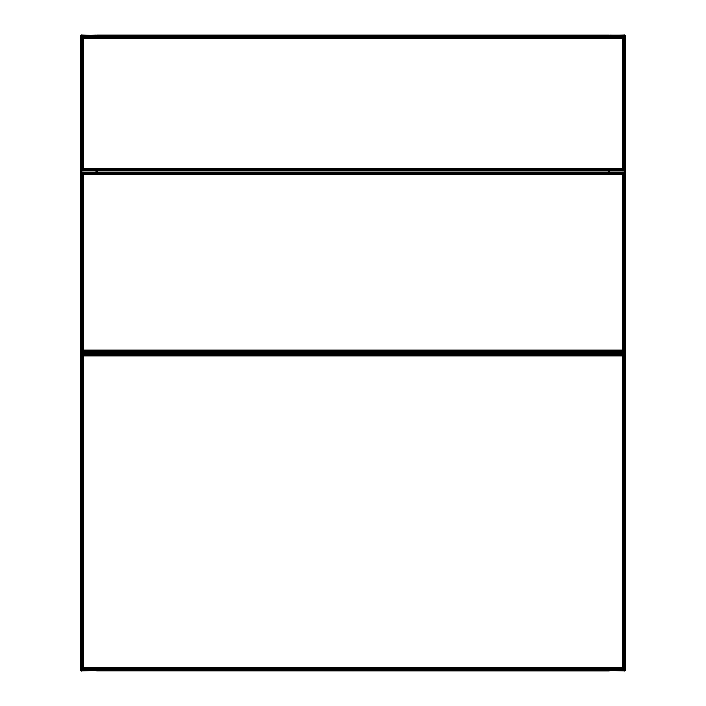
<?xml version="1.0" encoding="UTF-8"?>
<svg xmlns="http://www.w3.org/2000/svg" width="706" height="706" viewBox="0 0 706 706"><rect width="100%" height="100%" fill="white"/><g stroke="black" fill="none" stroke-linecap="round" stroke-linejoin="round"><path stroke-width="1.06" d="M96.863 35.688L81.578 35.3L81.455 670.691L96.863 670.312M81.596 669.791L81.614 353.927L624.404 353.909L624.404 669.791L81.596 669.791L83.246 668.141L622.754 668.141L624.404 669.791L624.325 353.988L81.675 353.988M81.596 352.091L81.614 172.388L624.404 172.361L624.404 352.091L81.596 352.091L83.246 350.441L622.754 350.441L624.404 352.091L624.404 172.361L81.675 172.449L81.675 352.012L624.325 352.012M81.596 170.552L81.614 36.227L624.404 36.209L624.404 170.552L81.596 170.552L83.246 168.893L622.754 168.893L624.404 170.552L624.325 36.288L81.675 36.288M96.122 172.952L96.122 170.746M609.816 354.094L609.755 351.879M96.978 670.091L96.254 670.691M609.022 35.909L609.869 35.3L624.422 35.3L625.304 36.024L624.404 35.3L617.22 35.635M624.545 35.309L625.304 36.024L624.413 35.3L624.404 670.7L625.304 669.976L624.404 670.7L609.137 670.312M624.651 670.665L625.304 669.976L624.422 670.7L624.669 35.335L624.545 670.691M81.578 670.7L80.696 669.976L81.596 670.7L80.696 669.976L81.596 670.7L81.596 35.3L80.696 36.024L81.596 35.3L88.779 35.635M80.925 35.591C80.202 36.668 82.275 34.629 80.925 35.591L80.916 670.409M609.137 35.688L617.07 35.635M622.754 37.859L624.404 36.209L624.325 170.473L81.675 170.473L81.596 36.209L83.246 37.859L622.754 37.859L622.754 168.893M81.596 172.361L83.246 174.02L622.754 174.02L624.404 172.361M624.325 669.712L81.675 669.712L81.596 353.909L83.246 355.559L622.754 355.559L624.404 353.909M624.095 36.518L624.095 170.234L622.595 170.367L623.733 169.872L623.733 36.88L82.267 36.88L82.267 169.872L623.733 169.872L622.595 170.234M624.095 351.782L81.905 351.782L81.905 172.679L624.095 172.679L624.095 351.782L622.595 351.915L623.733 351.42L623.733 173.041L82.267 173.041L82.267 351.42L623.733 351.42L622.595 351.782M624.095 354.218L624.095 669.482L622.595 669.615L623.733 669.12L623.733 354.58L82.267 354.58L82.267 669.12L623.733 669.12L622.595 669.482M622.595 170.367L623.928 170.075L623.928 36.686L82.072 36.686L82.072 170.075L623.928 170.075M622.595 351.915L623.928 351.614L623.928 172.846L82.072 172.846L82.072 351.614L623.928 351.614M622.595 669.615L623.928 669.314L623.928 354.386L82.072 354.386L82.072 669.314L623.928 669.314M622.595 170.075L623.733 169.872M622.595 351.614L623.733 351.42M622.595 669.314L623.733 669.12M88.93 35.635L96.131 35.3L96.978 35.909M90.236 35.671L96.598 35.432M618.527 35.671L624.889 35.432M97.022 35.397L608.978 35.459M97.022 35.538L608.978 35.538M97.022 35.732L608.978 35.732M97.022 35.838L608.978 35.838M97.022 35.962L608.978 36.085M83.405 38.027L622.595 38.027M83.405 168.734L622.595 168.734M83.405 174.179L622.595 174.179M83.405 350.273L622.595 350.273M83.405 355.727L622.595 355.727M83.405 667.973L622.595 667.973M624.095 669.482L81.905 669.482L81.905 354.218M97.022 669.915L608.978 669.915M97.022 670.038L608.978 670.162M97.022 670.268L608.978 670.268M97.022 670.373L608.978 670.373M97.022 670.462L608.978 670.603M609.402 35.432L615.764 35.671M87.473 35.671L81.111 35.432L81.111 670.568M609.746 670.691L609.022 670.091M625.225 35.794L625.225 670.206M625.084 35.591L625.084 670.409M624.986 35.503L624.986 670.497M624.784 35.379L624.784 670.621M624.228 172.546L624.228 351.915M624.228 669.615L624.228 354.085L81.772 354.085L81.772 669.615M622.754 174.02L622.754 350.441M622.754 355.559L622.754 668.141M622.595 36.209L622.595 170.552M622.595 172.361L622.595 352.091M622.595 353.909L622.595 669.791M609.887 351.897L609.887 354.103M609.622 351.897L609.622 354.103M609.507 351.897L609.507 354.103M609.402 169.961L609.402 172.167M609.402 351.897L609.402 354.103M609.296 170.005L609.207 172.255M609.296 351.897L609.296 354.103M609.128 170.102L609.022 172.67M609.128 351.897L609.128 354.103M608.978 36.209L608.978 35.309L97.022 35.309L97.022 36.209M608.987 170.534L608.978 172.767M608.978 669.791L608.978 670.691L97.022 670.7L97.022 669.791M97.022 170.534L97.022 172.767M96.934 170.164L97.013 172.741M96.934 351.897L96.934 354.103M96.793 170.049L96.872 172.308M96.793 351.897L96.793 354.103M96.598 169.961L96.704 172.202M96.598 351.897L96.598 354.103M96.493 351.897L96.493 354.103M96.378 351.897L96.378 354.103M83.405 36.209L83.405 170.552M83.405 172.361L83.405 352.091M83.405 353.909L83.405 669.791M83.246 37.859L83.246 168.893M83.246 174.02L83.246 350.441M83.246 355.559L83.246 668.141M81.905 36.518L81.905 170.234M81.772 172.546L81.772 351.915M81.331 35.335L81.331 670.665M81.216 35.379L81.216 670.621M80.846 35.688L80.846 670.312M80.687 36.024L80.687 669.976M96.184 351.906L96.184 354.112L96.245 351.915M83.405 173.755L82.981 350.705L623.019 350.705L623.019 173.755L83.405 173.755M624.228 36.385L81.772 36.385L81.772 170.367L624.228 170.367L624.228 36.385M623.513 37.1L82.487 37.1L82.487 169.652L623.513 169.652L623.513 37.1M623.274 37.339L82.726 37.339L82.726 169.414L623.274 169.414L623.274 37.339M623.019 37.594L82.981 37.594L82.981 169.158L623.019 169.158L623.019 37.594M623.513 173.261L82.487 173.261L82.487 351.2L623.513 351.2L623.513 173.261M623.274 173.499L82.726 173.499L82.726 350.961L623.274 350.961L623.274 173.499M623.513 354.8L82.487 354.8L82.487 668.9L623.513 668.9L623.513 354.8M623.274 355.039L82.726 355.039L82.726 668.661L623.274 668.661L623.274 355.039M623.019 355.295L82.981 355.295L82.981 668.405L623.019 668.405L623.019 355.295"/></g></svg>
